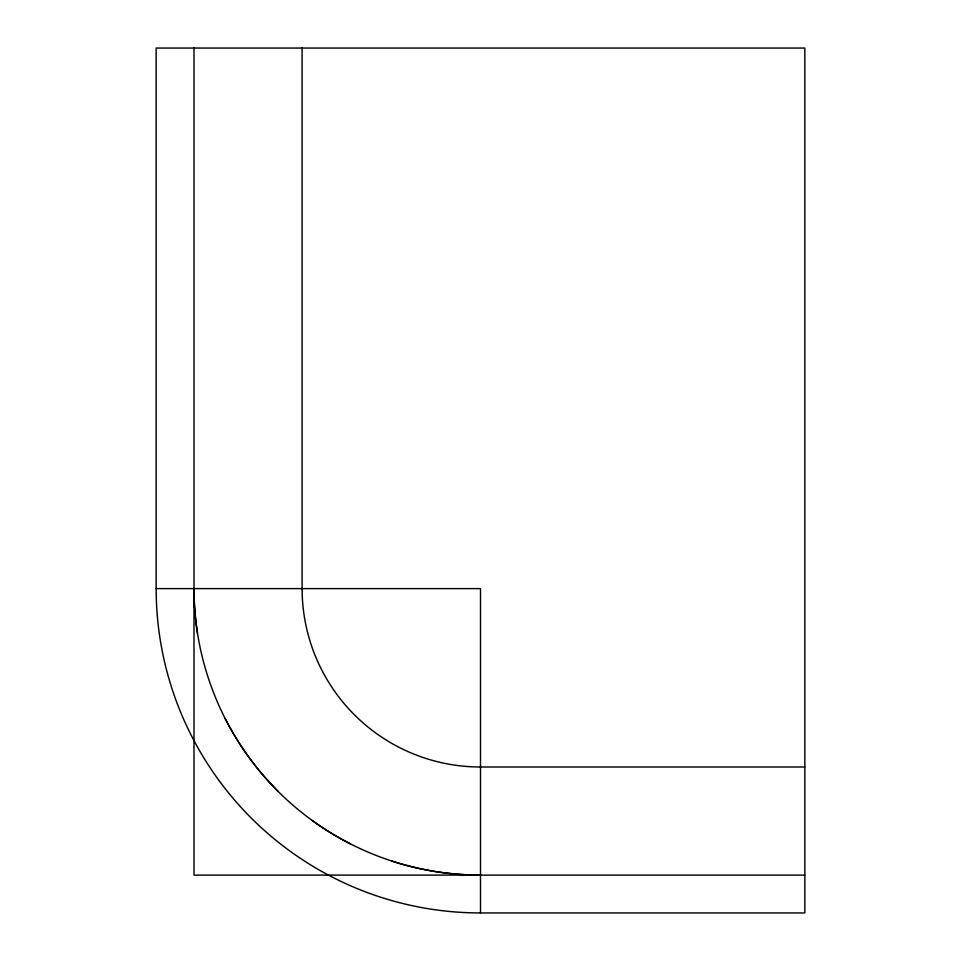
<?xml version="1.0" encoding="UTF-8"?>
<svg xmlns="http://www.w3.org/2000/svg" width="961" height="961" viewBox="0 0 961 961"><rect width="100%" height="100%" fill="white"/><g stroke="black" fill="none" stroke-linecap="round" stroke-linejoin="round"><path stroke-width="1.44" d="M156.162 588.612L480.5 588.612L480.5 912.95L804.837 912.95L804.837 48.05L156.162 48.05L156.162 588.612A324.337 324.337 0 0 0 480.5 912.95M804.837 766.998L480.5 766.998A178.386 178.386 0 0 1 302.114 588.612L302.114 48.05M804.837 875.111L194.002 875.111L194.002 48.05M312.097 820.394A286.498 286.498 0 0 0 480.5 875.111A286.498 286.498 0 0 1 391.968 861.092M277.921 791.191A286.498 286.498 0 0 1 225.222 718.684M197.534 633.431A286.498 286.498 0 0 1 194.002 588.612A286.498 286.498 0 0 0 350.429 843.89"/></g></svg>
